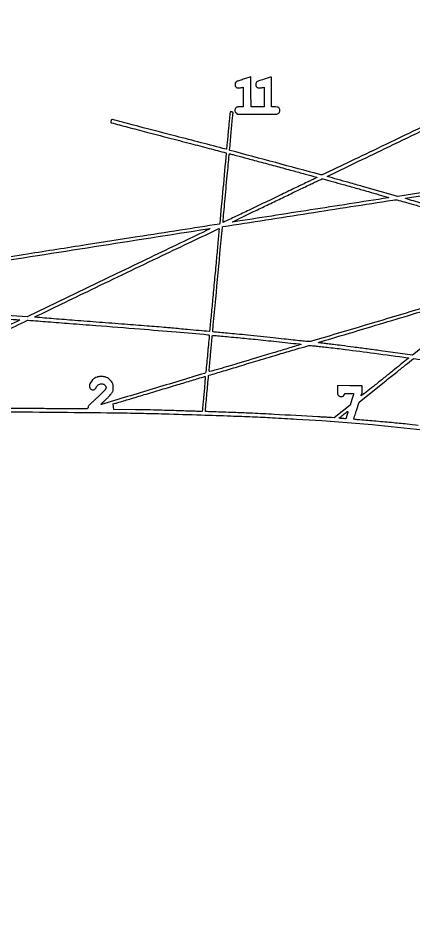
# Model space of a CAD drawing. Extents: x 0 to 7087, y 0 to 4724.
# Drawn here: x 1379 to 2284, y 1645 to 3688 of the extents above; entities that cross this region are included whole.
import ezdxf

# ---------------------------------------------------------------- set-up
doc = ezdxf.new("R2010")
doc.units = 0

msp = doc.modelspace()

# ---------------------------------------------------------------- linework, layer by layer
for points in [[(1293.492648, 3122.898616, -0.000001), (1813.67451, 3204.303477, -0.022438), (1818.5, 3204.838211, -0.754331), (1818.552835, 3204.690615, -0.017362), (1817.590625, 3204.050119, -0.012894), (1816.042809, 3203.149883, -0.006068), (1814, 3202.063238, -0.007019), (1809.606217, 3199.871571, -0.000019), (1750.092351, 3171.224375, -0.000118), (1682.894469, 3138.901257, -0.000074), (1604.165449, 3101.068753), (1399.830898, 3002.914831), (1224.165449, 3013.975075, -0.000031), (1154.660747, 3018.355539, -0.00004)], [(6679.454404, 791.75405, 0.000001), (6397.472142, 1046.787835, 0.000001), (6069.5, 1343.414553, -0.000021)], [(5468.71875, 1886.879035, -0.000001), (5219.850244, 2112.065315, -0.01151)], [(5252.276589, 2097.990111, 0.000002), (5820.76871, 1796.93329)], [(4651.653342, 1425.1125, -0.000001), (4539.128075, 1632.810979, -0.043589)], [(5548.424573, 2408.704966, -0.000001), (5727.394647, 2299.842302, -0.000133)], [(5306.980115, 216.220109, 0.000001), (5194.709925, 423.334713, 0.000017)], [(5733.561876, 2304.782547, -0.000001), (5555.403848, 2413.623819, -0.353388)], [(5373.759285, 2042.672399, -0.000001), (5195.709751, 2137.200618, -0.192573)], [(5555.34416, 980.541909, -0.000001), (5678.911179, 867.897119, -0.000083)], [(3615.925633, 3667.053647, -0.000002), (3641.728749, 3715.748958, -0.000001), (3683.548406, 3794.66941, -0.000001), (3731.295565, 3884.775511, -0.000001), (3778.830453, 3974.480516)], [(2378.985646, 3473.256966, 0.000173), (2295.094239, 3432.993709, -0.000238), (2211.176898, 3392.73144, -0.000394), (2140.297734, 3358.834864, -0.000014), (2076.187389, 3328.239657, -0.1129), (2075.089537, 3327.993709, -0.064506), (2073.118164, 3328.258049, -0.000011), (1969.384415, 3356.092479, -0.000007), (1865.341002, 3384.014143, -0.097573), (1864.150689, 3384.599045, -0.257517), (1863.926365, 3385.107566, -0.000029), (1867.305391, 3423.107759, -0.000509), (1870.380925, 3457.277545, -0.010294), (1871.539292, 3467.635446, 0.01344), (1871.821702, 3470.313103, 0.164943), (1871.572143, 3471.295616, 0.200938), (1870.795081, 3471.825545, 0.02143), (1868.590289, 3472.179253), (1865.092388, 3472.587613), (1864.51591, 3467.543806, 0.004456), (1864.153009, 3464.096607, 0.000231), (1863.088937, 3452.989866, 0.000367), (1861.839543, 3439.782308, 0.000266), (1860.467652, 3425.08127, -0.001146), (1859.099928, 3410.698393, -0.001869), (1857.866142, 3398.504725, -0.000221), (1856.721461, 3387.645071, -0.171641), (1856.486712, 3387.153379, -0.265525), (1855.853411, 3386.98061, -0.000004), (1741.150748, 3416.605863, -0.00028), (1641.020316, 3442.528151, -0.002283), (1595.305082, 3454.61347, 0.066804), (1594.122689, 3454.767576, 0.182511), (1593.347827, 3454.471614, 0.121926), (1592.770175, 3453.631307, 0.023207), (1592.194045, 3451.852227, 0.020086), (1591.887804, 3450.524015, 0.027394), (1591.726529, 3449.306223, 0.026705), (1591.703366, 3448.320504, 0.191875), (1591.888964, 3447.89236, 0.131939), (1592.479407, 3447.5541, 0.00002), (1630.948633, 3437.409091, 0.000495), (1673.534938, 3426.225215, 0.000299), (1724, 3413.057917, -0.000168), (1774.446867, 3399.909515, -0.000279), (1816.972288, 3388.78515, -0.000006), (1855.509915, 3378.680482, -0.132601), (1855.841831, 3378.490392, -0.223438), (1856.099931, 3377.777511, -0.00001), (1848.620704, 3296.98055, -0.000012), (1841.145618, 3216.268141, -0.17501), (1840.742307, 3215.408973, -0.158755), (1840.425828, 3215.248007, -0.000001), (1750.933564, 3201.206536, -0.000135), (1652.419985, 3185.777149, -0.000081), (1535.460792, 3167.510627, 0.000026), (1400.68837, 3146.477403, 0.000017), (1247.525983, 3122.560628, 0.000018), (1099.846625, 3099.489423, 0.000036)], [(4749.665349, 793.063305, 0.000001), (4721.748575, 903.856146, 0.007095)], [(4570.12107, 1505.740836, -0.000001), (4545.158775, 1605.268138, -0.26365)], [(4912.327304, 147.416691, -0.000001), (4884.371973, 258.307726, -0.000042)], [(2454.393481, 3501.026403, 0.000001), (2517.540201, 3531.39011, 0.062771)], [(2481.293252, 3074.90762, -0.000009), (2265.828676, 3010.60097, -0.000017), (2051.378754, 2946.609263, -0.067821), (2046.5, 2945.849341, -0.030114), (2043.5408, 2945.971108, -0.000543), (2027.8125, 2947.587677, -0.00135), (2009.483332, 2949.541721, -0.000901), (1988.5, 2951.874294, 0.001537), (1963.88337, 2954.579019, 0.000897), (1934.355347, 2957.67793, 0.000897), (1904.779928, 2960.67455, 0.001521), (1880.007565, 2963.063566, -0.00029), (1859.099643, 2965.027989, -0.000481), (1841.467098, 2966.71213, -0.000015), (1825.51257, 2968.251977, -0.174013), (1825.327266, 2968.3394, -0.223071), (1825.138253, 2968.862981, -0.000003), (1836.244022, 3088.55881, -0.000004), (1847.339812, 3208.131344, -0.145737), (1847.648454, 3208.899675, -0.188284), (1848.627436, 3209.469568, -0.000003), (2044.597961, 3240.082163, -0.000017), (2238.020133, 3270.288605, -0.031404), (2244.46433, 3270.883774, -0.072739), (2247.737675, 3270.50264, -0.001398), (2264.237841, 3266.043679, -0.002997), (2284.980364, 3260.242181, -0.001374), (2311.96433, 3252.440073, -0.00139)], [(5195.527972, 2138.637991, -0.000003), (5370.619532, 2273.225485, -0.00001), (5544.780584, 2407.090447, -0.077987)], [(3593.512849, 3650.132812, -0.000002), (3543.723597, 3556.255828, -0.018461)], [(5982.658973, 2709.702957, -0.000002), (6088.233851, 2670.531374, -0.000202)], [(6450.22633, 2376, -0.000003), (6305.76258, 2478.782248, -0.000005), (6175.84193, 2571.220518, -0.000003), (6066.608729, 2648.942153, -0.000054)], [(5413.830573, 1926.909787, 0.000017), (6158.626144, 1253.456846)], [(2378.305346, 3299.001257), (2249.110692, 3278.835825), (2168.305346, 3301.501749, -0.000166), (2137.305936, 3310.208193, -0.000276), (2111.173325, 3317.572655, -0.000006), (2087.493172, 3324.260395, -0.127933), (2087.284696, 3324.382473, -0.516954), (2087.308865, 3324.525265, -0.000002), (2150.352133, 3354.892074, -0.000188), (2219.775322, 3388.29958, -0.000113), (2302.284696, 3427.943308, 0.000049), (2384.83521, 3467.593889, 0.000082)], [(2510.846271, 3352.20417, -0.000001), (2507.660792, 3319.483316, -0.120384)], [(4545.463117, 1605.546108, -0.000002), (4590.813587, 1522.171778, -0.000208)], [(2529.310235, 3542.501859, 0.000002), (2526.118043, 3509.785496, 0.000162)], [(2507.482905, 3319.252036, -0.000002), (2469.580885, 3313.292048, -0.000177)], [(2629.443404, 3487.452118, 0.000003), (2660.95204, 3470.765601, 0.000119)], [(2304.752529, 3262.485441, -0.00092), (2285.060881, 3268.31938, -0.000085), (2267.434984, 3273.579844, -0.102653), (2266.781723, 3273.932317, -0.642516), (2266.909638, 3274.393112, -0.000009), (2383.610626, 3292.9641, -0.000069), (2496.816683, 3310.9609, -0.024455)], [(2513.916109, 3537.817059, 0.000008), (2449.780288, 3507.154402, 0.000287)], [(2375.848647, 2989.208808), (2283.197295, 2915.146535), (2209.848647, 2925.101744, 0.000799), (2179.240748, 2929.206158, 0.000748), (2147.929164, 2933.306351, 0.000744), (2120.119413, 2936.863638, 0.002559), (2102.059146, 2939.052664, -0.000988), (2088.824466, 2940.614617, -0.001615), (2077.612907, 2941.997021, -0.000169), (2067.604694, 2943.26733, -0.166208), (2067.201661, 2943.465006, -0.523469), (2067.2426, 2943.691148, -0.01088), (2068.481176, 2944.222787, -0.015609), (2070.117024, 2944.824516, -0.008706), (2072.142515, 2945.459631, 0.001306), (2076.389284, 2946.722542, 0.000004), (2133.501239, 2963.869552, 0.000022), (2197.976335, 2983.230838, 0.000014), (2273.5, 3005.915795, -0.000014), (2348.687081, 3028.499594, -0.000023), (2412.057188, 3047.528764)], [(490, 2773.525578, 0.000008), (594.89291, 2775.591646, 0.000022)], [(1345.641334, 2968.41584, -0.000009), (1400.724388, 2994.746711, -0.099085), (1401.518738, 2994.948161, -0.03181), (1402.350759, 2994.937546, -0.000005), (1447.763967, 2991.462686, -0.00013), (1498.021493, 2987.603509, -0.000078), (1557.518738, 2983.009918, -0.000788), (1658.486552, 2975.03856, -0.001414), (1741.330979, 2968.130853, -0.000131), (1814.162613, 2961.831418, -0.176514), (1816.670037, 2960.663297, -0.223311), (1817.272116, 2958.993107, -0.000216), (1813.391032, 2917.764797, -0.000306), (1809.501869, 2876.907933, -0.14435), (1808.517467, 2874.459214, -0.153334), (1806.657561, 2873.193478, -0.000026), (1688.855752, 2837.629775, -0.000017), (1570.663873, 2801.959476, -0.276347), (1569.386153, 2802.280514, -0.41268), (1569.385412, 2802.563274, -0.001297), (1572.153522, 2805.346065, -0.005684), (1575.394665, 2808.514659, -0.003404), (1579.314029, 2812.209386, 0.009427), (1583.542742, 2816.293038, 0.008646), (1587.740477, 2820.650727, 0.008678), (1591.350883, 2824.668402, 0.027903), (1593.551492, 2827.510239, 0.015325), (1595.851176, 2831.078625, 0.061064), (1596.910456, 2833.451625, 0.060042), (1597.374073, 2836.029698, 0.014498), (1597.5, 2840.371648, 0.014848), (1597.381481, 2844.361799, 0.043494), (1596.980718, 2847.081159, 0.049849), (1596.151328, 2849.480088, 0.024732), (1594.657601, 2852.335736, 0.052007), (1591.946754, 2856.012531, 0.035604), (1588.185729, 2859.589943, 0.035397), (1583.919429, 2862.625654, 0.048651), (1579.684057, 2864.673922, 0.043658), (1578.022747, 2865.126494, 0.014519), (1575.525942, 2865.503005, 0.014328), (1572.722114, 2865.761627, 0.015832), (1570, 2865.847844, 0.015832), (1567.277886, 2865.761627, 0.014328), (1564.474058, 2865.503005, 0.014519), (1561.977253, 2865.126494, 0.043658), (1560.315943, 2864.673922, 0.100477), (1550.152071, 2858.393255, 0.113399), (1543.766544, 2848.880506, 0.17745), (1543.646099, 2840.338771, 0.259994), (1549.144333, 2835.468299, 0.102785), (1551.919846, 2835.436787, 0.094082), (1554.576128, 2836.501155, 0.085213), (1556.86211, 2838.583162, 0.066666), (1558.558343, 2841.485392, -0.063723), (1560.478141, 2844.81477, -0.087152), (1563.013491, 2847.160661, -0.085225), (1566.242514, 2848.536159, -0.058231), (1570.211782, 2849, -0.023074), (1572.933539, 2848.874332, -0.065984), (1574.776904, 2848.454266, -0.073559), (1576.332783, 2847.598855, -0.033978), (1578.076923, 2846.076923, -0.084359), (1580.522143, 2842.630557, -0.191208), (1580.74477, 2839.4959, -0.101091), (1578.631167, 2835.703501, -0.015362), (1572.75, 2829.271199, -0.006714), (1568.726465, 2825.242996, -0.002994), (1563.325, 2820.041274, -0.002962), (1557.543489, 2814.6048, -0.004008), (1552.25, 2809.764483, 0.004501), (1545.742601, 2803.802394, 0.023498), (1542.347907, 2800.323252, 0.043693), (1540.545248, 2797.896002, 0.138747), (1540, 2795.968924, -0.052932), (1539.847744, 2794.534726, -0.115875), (1539.377845, 2793.542402, -0.103745), (1538.475875, 2792.796344, -0.037241), (1536.938794, 2792.128508, -0.082351), (1533.935955, 2791.609657, -0.001442), (1517.38516, 2791.545409, -0.002783), (1494.808288, 2791.648538, -0.000852), (1460.688794, 2792.052427, 0.002398), (1417.161978, 2792.433085, 0.00113), (1360.955014, 2792.528022, 0.000923)], [(1325.875543, 2999.718712, -0.000007), (1383.119811, 2995.970529, -0.18197), (1383.56409, 2995.769243, -0.515953), (1383.513805, 2995.47141, -0.000009), (1330.841872, 2969.971988, -0.000468)], [(2468.65679, 3063.458323, -0.000007), (2441.562728, 3041.769224, -0.000106)], [(2285.79867, 2906.980304, -0.000003), (2304.807676, 2903.914121, -0.000114)], [(2295.737072, 2753.971834, 0.004773), (2270.65112, 2756.70962, 0.001661), (2234.463907, 2760.188372, 0.001657), (2194.796113, 2763.736224, 0.001996), (2157.5, 2766.797455, -0.010359), (2154.04961, 2767.138836, -0.016908), (2151.14375, 2767.587377, -0.010908), (2148.83569, 2768.076374, -0.348178), (2148.5, 2768.5, -0.072714), (2148.609733, 2769.250562, -0.000649), (2150.257664, 2774.739952, -0.002222), (2152.190131, 2781.045475, -0.001431), (2154.483537, 2788.338134), (2160.467073, 2807.176267), (2222.85907, 2857.088134, -0.000221), (2246.804347, 2876.226336, -0.000367), (2267.012072, 2892.338389, -0.000009), (2285.332155, 2906.922875, -0.169685)], [(4844.532109, 237.473022, 0.000003), (4902.674445, 147.027982, 0.010109)], [(1347.251797, 2784.81604, -0.002667), (1477.5, 2784.129468, -0.000305), (1597.811726, 2782.780248, -0.00187), (1659.835069, 2781.814827, -0.002425), (1715.093402, 2780.479756, -0.000733), (1799, 2777.922139, -0.000798), (1866.786357, 2775.648117, -0.001988), (1916.349669, 2773.708885, -0.002247), (1962.203587, 2771.52567, -0.001322), (2017, 2768.524441, -0.021994), (2479.169825, 2721.526668, -0.048154), (2824.235467, 2636.514342, -0.057661), (3106.149355, 2499.29531, -0.047827), (3369.173123, 2293.571868, -0.022509), (3529.141423, 2127.421635, -0.013637), (3703.812918, 1917.569305, -0.011093), (3902.728089, 1653.011621, -0.005858)]]:
    msp.add_lwpolyline(points, format="xyb")
for points in [[(1898, 3547.971619, 0.000338), (1892.280198, 3546.164161, 0.000452), (1887.090612, 3544.515232, 0.000314), (1882.739558, 3543.125402, 0.004678), (1881.223359, 3542.624356, 0.157555), (1877.932598, 3540.168813, 0.126039), (1876.339284, 3536.017108, 0.124927), (1876.932166, 3531.581664, 0.153516), (1879.566321, 3528.364588, 0.101308), (1881.815859, 3527.471012, 0.047652), (1884.947704, 3527.216922, 0.04077), (1888.673691, 3527.574871, 0.029107), (1892.75, 3528.552847), (1895, 3529.233263), (1895, 3506.616631), (1895, 3484), (1887.954545, 3484, 0.010938), (1883.956407, 3483.912527, 0.052321), (1881.70249, 3483.575806, 0.081415), (1880.069621, 3482.855766, 0.051949), (1878.454545, 3481.545455, 0.094471), (1876.594342, 3478.808914, 0.105242), (1875.964355, 3475.683789, 0.105781), (1876.662291, 3472.58551, 0.096332), (1878.579939, 3469.924314), (1881.159879, 3467.5), (1924.829939, 3467.223065, 0.001289), (1941.804135, 3467.159167, 0.001924), (1956.642992, 3467.198651, 0.000802), (1969.346827, 3467.301733, 0.041213), (1971.805777, 3467.528842, 0.069119), (1974.923206, 3468.536028, 0.103358), (1977.183226, 3470.277397, 0.104833), (1978.536325, 3472.757708, 0.072754), (1979, 3475.92742, 0.094885), (1978.283297, 3479.670119, 0.15251), (1976.254372, 3482.173502, 0.110395), (1972.605388, 3483.576709, 0.036821), (1966.865141, 3484), (1960, 3484), (1960, 3518, 0.001765), (1959.943635, 3533.970228, 0.006417), (1959.741815, 3544.114004, 0.002825), (1959.460078, 3551.451471, 0.401376), (1958.886851, 3552, 0.076927), (1956.509509, 3551.632059, 0.001125), (1942.923335, 3547.289729, 0.001384), (1929.550333, 3542.941457, 0.06035), (1926.872643, 3541.688391, 0.148937), (1924.371571, 3538.818572, 0.11686), (1923.594257, 3534.743469, 0.115812), (1924.727432, 3530.723835, 0.144499), (1927.477285, 3528.012157, 0.096859), (1929.662316, 3527.34036, 0.037432), (1932.844312, 3527.243798, 0.032877), (1936.634735, 3527.66329, 0.024287), (1940.75, 3528.603085), (1943, 3529.233263), (1943, 3506.695635), (1943, 3484.158008), (1935.5, 3483.829004, -0.006896), (1932.086586, 3483.726407, -0.004057), (1928.00378, 3483.693158, -0.004057), (1923.922197, 3483.726154, -0.006914), (1920.512868, 3483.828554), (1913.025736, 3484.157108), (1912.762868, 3518.349973), (1912.5, 3552.542839)], [(1972.5, 3347.355175, -0.000267), (2007.42128, 3337.912729, -0.000443), (2036.887233, 3329.900444, -0.000016), (2063.517629, 3322.632933, -0.125389), (2063.903345, 3322.414169, -0.509447), (2063.868773, 3322.163315, -0.001887), (2060.838475, 3320.555878, -0.006634), (2057.247658, 3318.728828, -0.003887), (2052.903345, 3316.63226, 0.001359), (2044.960103, 3312.848224, 0.000057), (2016.664415, 3299.270145, 0.000098), (1983.13776, 3283.169141, 0.00007), (1945.549982, 3265.102278, -0.000437), (1908.716664, 3247.431389, -0.000725), (1877.611209, 3232.597343, -0.000028), (1849.489757, 3219.238304, -0.220021), (1849.007377, 3219.233339, -0.31851), (1848.788451, 3219.605923, -0.000065), (1850.71328, 3242.040418, -0.001237), (1852.916382, 3266.955907, -0.000745), (1855.646849, 3296.5, 0.000117), (1858.423789, 3326.140626, 0.000189), (1860.772276, 3351.374124, 0.000025), (1862.853344, 3373.838398, 0.014065), (1862.939454, 3375.17787, -0.258977), (1863.403975, 3375.947755, -0.152756), (1864.481657, 3376.18639, -0.040229), (1866.761826, 3375.805147, -0.003804), (1872.25, 3374.382198, -0.000494), (1878.846755, 3372.611175, -0.000016), (1905.514063, 3365.422674, -0.000031), (1936.962477, 3356.942237, -0.000021)], [(2153.158983, 3297.765048, -0.000908), (2182.164052, 3289.579475, -0.001531), (2206.462287, 3282.594066, -0.000115), (2228.143677, 3276.283623, -0.601773), (2228.215048, 3275.938444, -0.134945), (2226.778984, 3275.292004, -0.000005), (2049.227283, 3247.60407, -0.000003), (1871.369309, 3219.871484, -0.249093), (1870.526959, 3220.16338, -0.503952), (1870.568056, 3220.383426, -0.000028), (1892.659789, 3231.122993, -0.000815), (1917.154323, 3242.97964, -0.000487), (1946.312223, 3257, 0.000166), (1977.356362, 3271.902791, 0.000177), (2007.70724, 3286.498437, 0.000168), (2033.791213, 3299.064342, 0.000833), (2048.455217, 3306.164893, -0.00179), (2058.542302, 3311.025395, -0.002788), (2067.273501, 3315.134474, -0.000807), (2074.885888, 3318.650391, -0.093318), (2075.943935, 3318.914893, -0.081634), (2077.084712, 3318.795784, -0.000103), (2099.221479, 3312.737233, -0.000912), (2124.005269, 3305.900144, -0.000561)], [(1829.115337, 3086.698478, -0.000374), (1824.904372, 3041.875639, -0.000619), (1821.275475, 3004.055106, -0.000024), (1817.952843, 2969.888854, -0.173821), (1817.711831, 2969.378497, -0.221662), (1816.889183, 2969.079021, -0.000175), (1794.363302, 2971.054934, -0.001648), (1767.384318, 2973.520612, -0.000714), (1731.5, 2976.971173, 0.004414), (1718.424314, 2978.130902, 0.000214), (1674.9, 2981.58551, 0.000348), (1623.195093, 2985.630961, 0.000251), (1565.5, 2990.075526, -0.000388), (1509.079306, 2994.437492, -0.000642), (1461.450453, 2998.218494, -0.000028), (1418.456335, 3001.689571, -0.15821), (1417.714309, 3001.998439, -0.540266), (1417.773714, 3002.459501, -0.000018), (1479.224587, 3032.291248, -0.000633), (1547.251666, 3065.206124, -0.000379), (1628.214309, 3104.177912, -0.000437), (1709.250796, 3143.022603, -0.00073), (1777.508322, 3175.54606, -0.000022), (1839.232939, 3204.842883, -0.479582), (1839.750193, 3204.592222, -0.078922), (1839.811091, 3203.693593, -0.000027), (1836.729408, 3169.510393, -0.00046), (1833.270856, 3131.560804, -0.00028)], [(1883.709588, 2954.983811, -0.002199), (1922.483571, 2951.195906, -0.001102), (1971.452869, 2946.085412, -0.000183), (2022.976314, 2940.574407, -0.047358), (2027.426802, 2939.664984, -0.740437), (2027.426774, 2939.434664, -0.000043), (1997.112232, 2930.193805, -0.000771), (1963.289194, 2919.943629, -0.000457), (1922.926802, 2907.819869, -0.000337), (1857.078192, 2888.154663, -0.004481), (1832.767982, 2881.148968, -0.004436), (1818.716372, 2877.369609, -0.449675), (1817.213324, 2878.378803, -0.053385), (1817.168572, 2879.99597, -0.000588), (1818.049757, 2890.962577, -0.001831), (1819.128569, 2903.621222, -0.001191), (1820.463324, 2918.23848, 0.000462), (1821.818835, 2932.848036, 0.000713), (1822.961101, 2945.482166, 0.000217), (1823.932567, 2956.454684, 0.021972), (1824, 2957.98848, -0.079647), (1824.157175, 2958.968918, -0.165469), (1824.61783, 2959.580084, -0.118256), (1825.481487, 2959.906675, -0.031538), (1826.959588, 2960, -0.021816), (1829.210733, 2959.901733, -0.000228), (1844.85073, 2958.526494, -0.000731), (1862.879462, 2956.906352, -0.000475)], [(2091.5, 2932.558339, -0.003885), (2128.867686, 2928.017849, -0.000761), (2196.003987, 2919.226429, -0.000038), (2272.356516, 2909.104032, -0.151394), (2273.902662, 2908.390463, -0.378801), (2273.930538, 2908.146358, -0.02824), (2273.481261, 2907.575715, -0.028019), (2272.795028, 2906.881268, -0.016418), (2271.902662, 2906.125833, 0.001234), (2270.051808, 2904.653073, 0.000009), (2254.944114, 2892.570094, 0.000035), (2237.632835, 2878.722199, 0.000022), (2217.545386, 2862.649776, -0.000579), (2197.602464, 2846.729364, -0.000965), (2180.766527, 2833.374135, -0.000038), (2165.550595, 2821.353606, -0.380385), (2165.298302, 2821.368365, -0.259876), (2165.226875, 2821.619694, -0.005581), (2165.545824, 2822.907573, -0.011372), (2165.980255, 2824.437485, -0.007245), (2166.551635, 2826.19752, 0.033443), (2167.182468, 2828.554312, 0.021478), (2167.610479, 2831.353612, 0.020016), (2167.822093, 2834.426919, 0.018025), (2167.798719, 2837.617102), (2167.5, 2844.5), (2139.25, 2844.765573), (2111, 2845.031147), (2111, 2834.970119, 0.005453), (2111.066893, 2828.836879, 0.043866), (2111.374812, 2826.035781, 0.088487), (2112.099206, 2824.188313, 0.05887), (2113.511482, 2822.397609, 0.039691), (2114.98715, 2821.139308, 0.077767), (2116.359454, 2820.439637, 0.070086), (2117.973876, 2820.151975, 0.027235), (2120.247816, 2820.193063, 0.028846), (2122.543176, 2820.493616, 0.08159), (2124.056173, 2821.047095, 0.087685), (2125.250356, 2822.029566, 0.036863), (2126.486334, 2823.71148), (2128.5, 2826.92296), (2138.25, 2826.96148, -0.00573), (2141.988524, 2826.933407, -0.009536), (2145.135938, 2826.813624, -0.003608), (2147.777105, 2826.643491, -0.393411), (2148, 2826.40405, -0.073421), (2147.933434, 2825.953173, -0.000522), (2146.816257, 2822.266033, -0.001992), (2145.514858, 2818.047429, -0.001273), (2143.970237, 2813.15405), (2139.940473, 2800.5), (2121.794564, 2786.023244), (2103.648656, 2771.546487), (2097.574328, 2771.816397, -0.002052), (2093.864662, 2771.996495, -0.000255), (2085.793709, 2772.425661, -0.0003), (2076.208727, 2772.946008, -0.000249), (2066, 2773.511464, 0.000262), (1965.699223, 2779.064364, 0.001788), (1916.210832, 2781.600622, 0.003047), (1878.261938, 2783.177695, 0.001774), (1832.714745, 2784.63075, -0.002319), (1823.569012, 2784.932496, -0.003773), (1815.807448, 2785.283291, -0.000685), (1808.983378, 2785.652711, -0.245186), (1808.558559, 2785.905249, -0.16271), (1808.304092, 2786.987269, -0.000063), (1812.009164, 2827.260772, -0.000057), (1815.729202, 2867.591012, -0.185847), (1816.164986, 2868.471484, -0.112903), (1816.481168, 2868.652034, -0.000006), (1849.59534, 2878.67744, -0.000262), (1886.147421, 2889.722305, -0.000158), (1929.5, 2902.782402, -0.000671), (1981.396663, 2918.322713, -0.002062), (2016.579923, 2928.649037, -0.000967), (2042.87084, 2936.192727, -0.064342), (2047.5, 2936.887544, -0.028313), (2050.9396, 2936.763208, -0.001333), (2062.4875, 2935.65808, -0.002193), (2076.195945, 2934.248556, -0.001574)], [(1805.311853, 2830.25, -0.000514), (1804.020307, 2816.24514, -0.000723), (1802.837086, 2803.753125, -0.000421), (1801.814819, 2793.217185, -0.009938), (1801.464741, 2790.25), (1800.877454, 2786), (1793.188727, 2786.006679, -0.006928), (1788.180373, 2786.080432, -0.000543), (1774.833564, 2786.476496, -0.000739), (1758.912821, 2786.989795, -0.000565), (1741.5, 2787.596677, 0.001951), (1721.09532, 2788.251213, 0.001044), (1695.884375, 2788.908771, 0.001039), (1670.151516, 2789.472655, 0.001625), (1648, 2789.839998), (1598.5, 2790.5), (1597.9989, 2796.794422), (1597.497799, 2803.088844), (1602.4989, 2804.560113, 0.001418), (1606.332635, 2805.699782, 0.000013), (1635.259052, 2814.38902, 0.000044), (1668.502092, 2824.379009, 0.000028), (1707, 2835.954184, -0.000216), (1745.224339, 2847.431467, -0.000355), (1777.576153, 2857.10523, -0.000022), (1806.710145, 2865.7929, -0.057676), (1807.535839, 2865.938493, -0.448501), (1807.983044, 2865.492624, -0.001479), (1807.466221, 2856.784175, -0.005207), (1806.66037, 2845.711429, -0.001967)], [(2135, 2785.15655, -0.069394), (2134.921542, 2784.59396, -0.003686), (2134.4125, 2782.853266, -0.005733), (2133.766141, 2780.788231, -0.004139), (2133, 2778.5, 0.008806), (2132.234309, 2776.140188, 0.010058), (2131.5875, 2773.856731, 0.009301), (2131.114915, 2771.902849, 0.054732), (2131, 2770.856203, -0.176977), (2130.652532, 2769.905275, -0.180945), (2129.777255, 2769.413236, -0.053685), (2127.886429, 2769.324601, -0.005069), (2123.25, 2769.65231, -0.002419), (2120.259032, 2769.908786, -0.00381), (2117.694079, 2770.160958, -0.001035), (2115.46528, 2770.401907, -0.142157), (2115.219204, 2770.503685, -0.47799), (2115.217115, 2770.975798, -0.000511), (2124.246694, 2778.314025, -0.000875), (2133.122471, 2785.48649, -0.149801), (2134.25, 2785.937513, -0.113707), (2134.535976, 2785.896245, -0.109399), (2134.779687, 2785.733881, -0.102682), (2134.942948, 2785.473783, -0.089206)]]:
    msp.add_lwpolyline(points, format="xyb", close=True)

doc.saveas('drawing.dxf')
